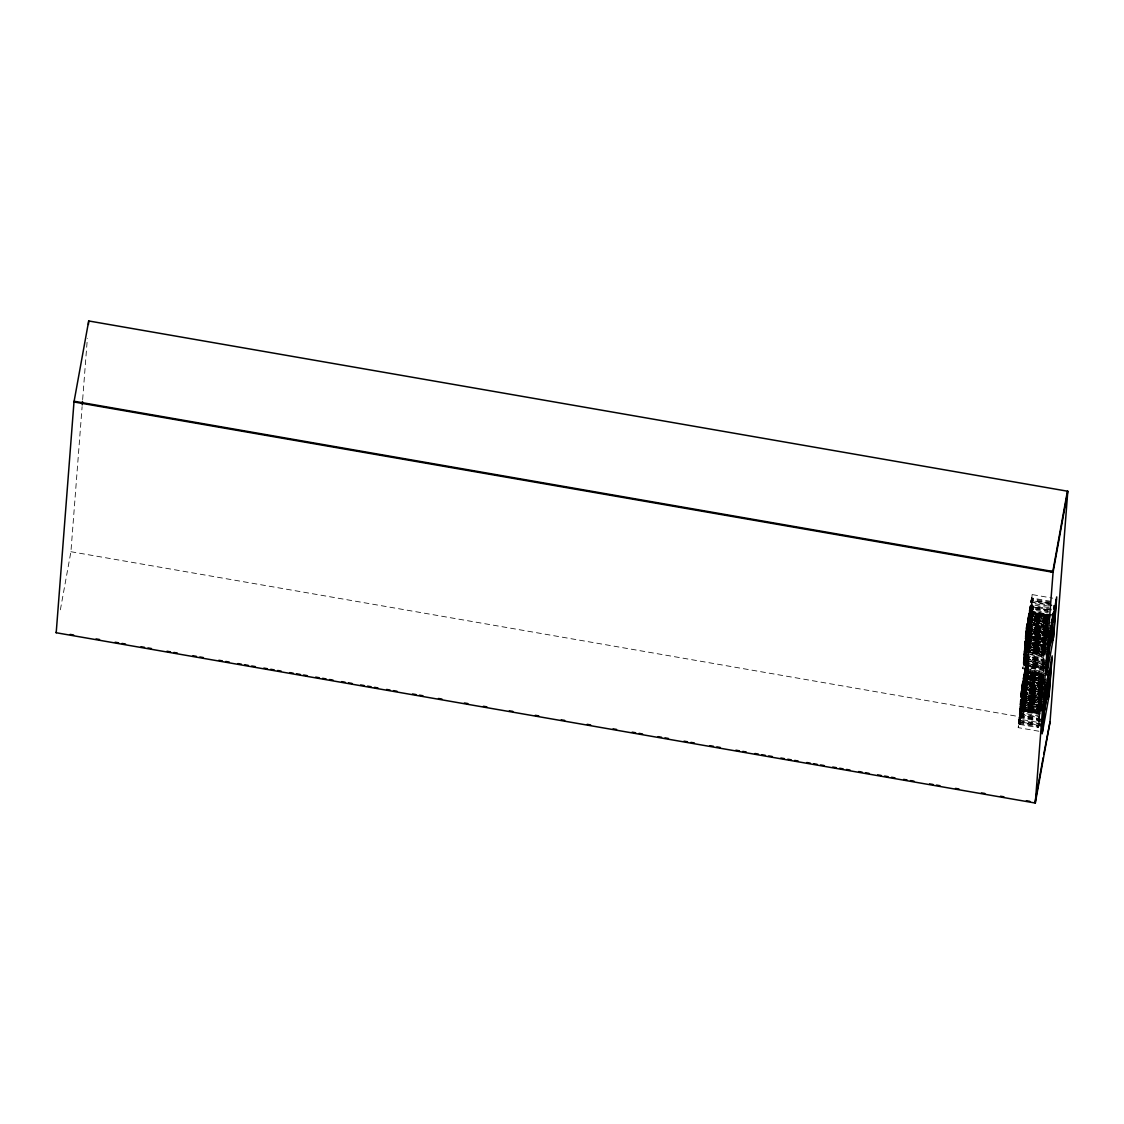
<?xml version="1.0" encoding="UTF-8"?>
<svg xmlns="http://www.w3.org/2000/svg" width="1124" height="1124" viewBox="0 0 1124 1124"><rect width="100%" height="100%" fill="white"/><g stroke="black" fill="none" stroke-linecap="round" stroke-linejoin="round"><path stroke-width="0.75" stroke-dasharray="5 3.75" d="M60.373 609.798L70.924 551.715L82.108 406.621M82.642 399.624L87.363 338.436M1038.899 731.232L1018.232 727.635L1021.28 688.155L1027.575 653.536L1043.072 656.233M1043.437 672.278L1022.784 668.682L1025.819 629.201L1032.113 594.582L1052.781 598.165M1018.625 724.221L1019.215 719.135L1038.688 722.521L1038.098 727.607L1018.625 724.221L1026.563 681.523M1041.512 721.538L1019.131 717.646L1019.721 712.546L1039.194 715.932L1038.604 721.032L1038.941 719.163M1039.447 712.588L1039.11 714.442L1019.637 711.056L1020.227 705.97L1041.274 709.75M1021.941 704.622L1041.484 707.881L1020.156 704.481L1020.733 699.395L1043.114 703.287M1044.294 701.91L1020.662 697.906L1021.758 689.462M1045.053 695.334L1021.168 691.316L1022.264 682.872L1042.819 686.483M1045.559 669.159L1023.177 665.268L1023.753 660.167L1043.227 663.553L1042.636 668.654L1043.353 665.296L1023.88 661.91L1023.824 662.781L1043.283 666.167L1043.831 663.146M1047.765 662.795L1023.683 658.678L1024.273 653.592L1043.732 656.978L1043.142 662.064L1043.479 660.209M1043.985 653.62L1043.648 655.489L1024.189 652.103L1024.779 647.017L1045.896 650.656M1047.076 649.419L1024.695 645.527L1025.805 637.069M1044.884 642.31L1025.2 638.938L1026.31 630.494M1047.02 636.001L1025.706 632.362L1026.816 623.918L1050.448 627.923M1019.665 716.648L1019.735 715.777M1019.847 714.288L1019.777 715.159L1039.25 718.545L1039.321 717.674L1019.847 714.288L1019.131 717.646M1020.171 710.073L1020.241 709.202M1039.826 711.099L1020.353 707.713L1020.283 708.584L1040.796 711.942M1020.676 703.484L1020.747 702.612M1043.241 705.015L1020.859 701.123L1020.803 701.994L1043.184 705.886M1021.196 696.908L1021.252 696.037M1041.92 698.159L1021.365 694.548L1021.309 695.419L1041.864 698.903M1024.217 657.695L1024.273 656.823M1024.4 655.334L1024.329 656.191L1043.789 659.577L1043.859 658.72L1024.4 655.334L1023.683 658.678M1024.723 651.105L1024.779 650.234M1045.699 652.299L1024.905 648.745L1024.835 649.616L1048.537 653.789M1025.229 644.53L1025.299 643.659M1045.966 645.78L1025.411 642.169L1025.341 643.04L1049.043 647.213M1020.227 714.513L1023.332 715.061M1020.283 713.768L1023.388 714.316M1020.55 710.185L1027.069 674.948M1020.634 709.174L1040.726 712.925M1020.69 708.429L1039.236 711.281M1020.733 707.937L1041.161 711.253M1020.789 707.193L1041.175 711M1041.526 707.389L1021.07 703.61M1021.14 702.598L1041.288 706.476M1021.154 702.345L1027.828 664.874M1021.238 701.348L1041.667 704.678M1021.294 700.603L1041.681 704.425M1041.653 700.786L1021.576 697.035M1021.646 696.009L1041.793 699.887M1041.892 698.65L1021.73 695.025L1041.906 698.397M1021.744 694.773L1044.814 698.566M1021.8 694.028L1041.892 697.779M1042.538 694.225L1022.081 690.445M1022.095 690.178L1042.271 693.578M1022.152 689.433L1042.243 693.185M1022.194 688.942L1043.901 692.735M1022.25 688.197L1042.679 691.513M1022.306 687.452L1042.693 691.26M1042.946 684.994L1022.784 681.355L1045.826 685.401M1024.596 657.807L1027.687 658.594L1028.825 652.145L1045.194 654.983M1024.61 657.54L1047.666 661.432M1024.652 657.048L1031.425 618.467M1024.709 656.304L1047.933 660.561M1024.779 655.306L1027.87 656.093L1029.078 648.885M1024.849 654.561L1027.954 655.095M1029.317 645.808L1028.193 652.018L1025.102 651.232M1025.116 650.965L1043.662 653.803M1025.158 650.459L1043.704 653.311L1043.648 655.489M1025.214 649.714L1031.86 612.482M1025.299 648.731L1028.376 649.517L1029.584 642.31M1025.355 647.986L1045.84 651.428M1046.065 648.422L1025.608 644.642M1025.664 643.883L1045.868 647.017M1025.706 643.392L1032.366 605.906M1025.805 642.141L1045.938 646.019M1025.861 641.397L1046.037 644.783M1046.205 641.818L1026.114 638.067M1026.17 637.294L1046.374 640.441M1029.373 636.606L1026.268 636.058L1046.374 639.57M1026.31 635.566L1046.388 639.317M1026.367 634.821L1046.851 638.263M1047.062 635.51L1026.619 631.491M1026.676 630.719L1049.942 634.512M1048.004 623.342L1028.221 619.942L1026.774 629.482L1046.922 633.36M1026.872 628.232L1049.942 632.025M1027.21 623.89L1047.371 627.515M1047.47 626.279L1027.322 622.401L1050.364 626.433M1020.044 722.212L1019.875 724.446L1022.517 710.396M1020.55 715.623L1020.381 717.857L1026.352 684.263M1020.887 711.281L1021.056 709.047M1021.393 704.692L1021.561 702.458M1021.899 698.116L1022.067 695.882M1022.404 691.541L1022.587 689.307M1025.102 656.669L1024.919 658.903L1030.919 625.042M1025.425 652.313L1025.608 650.079M1025.931 645.738L1026.114 643.504M1026.451 639.163L1026.619 636.929M1026.957 632.573L1027.125 630.339M1020.128 723.575L1020.213 722.577M1020.381 720.344L1020.466 719.346M1020.718 716.002L1020.648 716.986L1023.023 703.821M1020.887 713.768L1020.971 712.771M1021.196 711.183L1021.351 709.174M1021.421 708.204L1039.222 711.52M1021.477 707.432L1021.66 705.226L1041.428 708.626M1021.702 704.593L1021.856 702.584M1021.997 700.856L1022.166 698.636L1041.878 701.924M1022.208 698.018L1022.362 696.009M1022.404 695.517L1041.85 699.142M1022.503 694.267L1022.671 692.061L1044.758 695.953M1022.714 691.443L1022.868 689.433M1023.009 687.691L1023.177 685.471L1045.264 689.377M1023.304 683.87L1023.219 684.853L1045.573 688.745M1023.557 680.61L1043.339 683.799M1040.74 691.78L1022.208 688.689L1023.683 678.896L1043.451 682.296M1043.044 687.635L1022.559 684.109L1024.006 674.779L1046.332 678.812M1022.756 681.608L1024.189 672.321L1043.887 675.847M1024.681 664.607L1024.751 663.624M1025.257 657.034L1025.186 658.032L1027.561 644.867L1027.491 645.85M1025.439 654.8L1025.509 653.803M1025.889 650.206L1025.734 652.215L1043.55 655.32M1026.029 648.478L1026.198 646.258L1045.966 649.672M1026.395 643.631L1026.24 645.64L1046.023 648.913M1026.535 641.888L1026.704 639.682L1044.842 642.802M1026.9 637.055L1026.746 639.05L1048.832 642.956M1027.041 635.313L1027.21 633.093L1049.296 636.999M1027.42 630.466L1027.266 632.475L1049.338 636.367M1027.547 628.723L1027.715 626.518L1049.802 630.409M1027.842 624.902L1027.772 625.899L1050.111 629.791M1027.982 623.146L1026.605 631.73M1028.095 621.656L1047.877 624.832M1049.914 628.92L1027.111 625.155L1028.544 615.812L1048.256 619.141M1027.308 622.654L1028.727 613.353L1048.509 616.767M1020.915 716.859L1020.971 716.002M1021.028 715.37L1021.098 714.499M1021.421 710.284L1021.491 709.413M1021.618 708.865L1021.688 707.867M1021.899 705.113L1041.386 708.261M1021.983 704.13L1021.997 702.837M1022.123 702.275L1022.194 701.292M1022.32 699.774L1041.822 703.54M1022.334 699.535L1041.878 702.795M1022.404 698.538L1041.892 701.671M1022.447 698.032L1041.639 701.025M1022.489 697.54L1022.503 696.248M1022.629 695.7L1022.699 694.702M1022.84 692.946L1042.384 696.206M1022.924 691.948L1042.454 695.222M1022.995 690.965L1023.009 689.672M1023.135 689.124L1023.219 688.127M1023.346 686.371L1042.889 689.63M1023.5 684.375L1023.514 683.097M1023.641 682.535L1025.13 672.461M1043.409 682.802L1023.908 679.037L1043.437 682.549M1023.978 678.292L1043.156 681.284M1024.104 676.578L1024.006 677.8L1043.55 681.06M1024.147 675.96L1024.231 674.962M1043.718 678.109L1024.273 674.442M1025.13 662.12L1025.06 662.991L1027.055 651.442M1025.524 657.034L1024.414 665.478L1030.385 631.885M1025.566 656.416L1025.636 655.545M1025.959 651.33L1026.029 650.459M1026.156 649.897L1026.24 648.913M1026.423 646.398L1045.952 649.911M1026.465 645.907L1045.994 649.419M1026.493 645.654L1046.051 648.674M1026.521 645.162L1026.535 643.869M1026.662 643.321L1026.746 642.324M1026.872 640.568L1044.814 643.293M1026.943 639.823L1046.388 643.462M1026.971 639.331L1044.87 642.549M1026.999 639.078L1044.927 641.804M1027.027 638.587L1027.041 637.294M1027.167 636.746L1027.252 635.748M1027.406 633.753L1046.922 637.252M1027.448 633.248L1046.964 636.746M1027.476 632.742L1047.006 636.254M1027.505 632.503L1045.334 635.341M1027.533 631.997L1027.547 630.704M1027.687 630.157L1027.757 629.173M1027.954 626.658L1047.47 630.171M1028.01 625.913L1047.554 629.173M1028.053 624.129L1028.053 625.422L1047.568 628.934M1028.193 623.581L1029.682 613.493M1028.362 621.319L1047.919 624.34M1047.975 623.595L1028.46 620.083M1028.516 619.338L1048.06 622.598M1028.643 617.624L1028.558 618.832L1046.444 622.064M1028.699 616.992L1028.769 616.008M1028.811 615.488L1030.188 606.918L1033.321 607.719L1030.188 606.918M1028.867 614.744L1048.355 617.877M1021.294 716.986L1022.671 708.415M1025.973 656.261L1027.434 646.469M1023.191 697.793L1040.36 701.011M1024.161 685.12L1045.727 689.124M1024.723 677.8L1045.882 681.299M1025.229 671.211L1043.128 674.161M1043.522 669.061L1025.65 665.872L1028.797 666.42M1025.664 665.633L1046.823 669.005M1025.734 664.635L1046.894 668.134M1029.289 618.593L1050.42 622.345M1051.207 615.629L1029.795 612.004L1048.608 615.516M1051.432 609.18L1030.301 605.429L1033.462 605.976L1032.211 613.676M1022.798 706.659L1022.896 705.436M1023.304 700.069L1023.402 698.861M1023.528 698.299L1023.528 697.245M1023.824 693.494L1023.908 692.272M1024.048 691.724L1024.034 690.656M1024.329 686.919L1024.414 685.696M1024.554 685.148L1024.54 684.08M1024.835 680.329L1024.919 679.107M1025.06 678.559L1025.046 677.505M1025.341 673.754L1025.439 672.531M1025.566 671.983L1026.493 665.773M1026.029 666.026L1025.959 666.883L1026.676 663.539L1044.168 666.574M1026.072 665.394L1026.142 664.537M1047.217 663.919L1026.465 660.308L1026.535 659.437L1047.287 663.048M1027.856 641.116L1027.954 639.893M1028.081 639.345L1028.067 638.277M1028.362 634.54L1028.46 633.318M1028.586 632.756L1028.586 631.702M1028.867 627.951L1028.966 626.728M1029.092 626.18L1029.092 625.113M1029.373 621.375L1029.472 620.153M1029.598 619.605L1029.598 618.537M1029.879 614.786L1029.977 613.578M1030.104 613.016L1030.174 612.144M1030.61 606.44L1030.68 605.569M1051.769 604.951L1031.003 601.354L1031.073 600.483L1051.825 604.094M1023.219 704.341L1026.057 688.113M1023.36 702.5L1023.444 701.502M1023.725 697.765L1023.824 696.543M1023.88 695.925L1024.034 693.915M1024.161 692.173L1024.329 689.953M1024.386 689.335L1024.54 687.326M1024.667 685.584L1024.835 683.378M1024.891 682.76L1025.046 680.751M1025.172 679.008L1025.341 676.803M1025.397 676.17L1025.552 674.161M1025.678 672.433L1025.861 670.213M1026.324 665.394L1026.409 664.41L1043.915 667.445M1026.999 659.184L1026.591 662.05L1047.343 665.661M1026.915 657.821L1026.844 658.819L1047.596 662.429M1027.476 649.124L1027.406 650.122L1030.09 635.72M1027.673 646.623L1028.994 638.797M1027.772 645.373L1030.596 629.145M1027.912 643.532L1027.982 642.549M1028.277 638.797L1028.376 637.575M1028.418 636.957L1028.572 634.948M1028.699 633.205L1028.881 631M1028.924 630.381L1029.078 628.372M1029.219 626.63L1029.387 624.41M1029.429 623.792L1029.584 621.783M1029.725 620.055L1029.893 617.835M1029.935 617.216L1030.09 615.207M1030.23 613.465L1030.399 611.259M1030.877 606.44L1030.947 605.443M1050.673 603.56L1031.551 600.23L1031.13 603.082L1051.895 606.693M1024.526 693.03L1027.575 653.536M1029.064 634.062L1032.113 594.582M1024.287 699.746L1022.854 709.075L1025.552 694.688M1024.947 691.176L1018.232 727.635M1025.467 684.6L1018.737 721.06M1029.5 632.208L1022.784 668.682M1030.005 625.632L1023.29 662.092M1023.163 717.309L1024.442 709.089M1023.233 716.297L1020.128 715.749L1026.886 677.435M1023.318 715.3L1020.199 714.766L1023.318 715.3L1024.54 707.853M1023.711 710.213L1020.592 709.666L1039.096 713.038M1023.852 708.232L1025.046 701.264M1024.175 704.144L1025.285 698.187M1024.217 703.638L1025.495 695.433M1024.779 698.524L1024.681 697.568M1025.172 693.424L1025.243 692.553M1025.285 691.934L1025.186 690.993M1025.271 689.967L1026.549 681.776M1025.678 686.848L1025.748 685.977M1025.791 685.359L1025.692 684.404M1025.748 683.645L1027.041 675.44M1026.184 680.273L1026.254 679.402M1026.296 678.784L1026.367 677.913M1026.69 673.683L1026.76 672.812M1027.196 667.108L1027.266 666.237M1027.701 660.519L1027.772 659.662M1027.687 658.594L1028.966 650.375M1028.249 651.246L1029.528 643.054M1028.713 645.19L1029.879 638.46M1028.741 644.923L1030.02 636.718M1028.853 643.434L1025.762 642.633L1045.924 646.272M1029.317 639.556L1029.219 638.615M1029.303 637.589L1030.582 629.398M1029.71 634.47L1029.781 633.599M1029.823 632.981L1029.725 632.025M1029.795 631.267L1031.073 623.061M1030.216 627.88L1030.286 627.023M1030.343 626.391L1030.23 625.45M1030.301 624.677L1031.635 615.741L1025.074 651.47M1030.357 623.932L1027.238 623.399L1047.413 627.023M1030.722 621.305L1030.792 620.434M1030.849 619.816L1030.905 618.945M1031.242 614.73L1031.298 613.859M1031.748 608.14L1031.804 607.269M1032.254 601.565L1032.31 600.694M1025.299 695.166L1025.369 694.168M1025.552 691.934L1025.622 690.951M1025.805 688.591L1025.875 687.593M1026.057 685.359L1026.128 684.361M1026.31 682.001L1026.381 681.018M1026.563 678.77L1026.634 677.786M1026.816 675.426L1026.9 674.428M1027.069 672.194L1027.139 671.197M1027.406 667.853L1021.042 703.863M1027.575 665.619L1027.645 664.621M1028.081 659.029L1028.151 658.046L1020.269 701.32M1029.837 636.198L1029.921 635.215M1030.09 632.981L1030.16 631.983M1030.343 629.623L1030.427 628.625M1030.596 626.391L1030.666 625.408M1030.849 623.047L1030.933 622.05M1031.101 619.816L1031.186 618.818M1031.368 616.458L1031.439 615.474M1031.607 613.24L1031.691 612.243M1031.944 608.885L1025.594 644.895M1032.113 606.651L1032.197 605.653M1032.619 600.076L1032.703 599.078L1024.807 642.352M1024.287 711.099L1038.983 713.909M1024.301 710.832L1040.684 713.431M1024.933 702.753L1023.641 710.972L1024.793 704.523M1025.706 692.314L1025.931 689.841M1025.987 689.096L1019.96 723.322L1018.709 723.111M1026.212 685.724L1026.437 683.266M1026.732 679.149L1026.943 676.69M1027.238 672.559L1027.406 670.326L1019.243 714.485M1027.743 665.984L1027.912 663.75L1019.763 707.895M1029.008 649.883L1045.376 652.482M1029.977 637.224L1046.36 639.809M1030.258 633.346L1030.469 630.887M1030.764 626.771L1030.975 624.298L1047.329 627.15M1031.115 622.57L1023.177 665.268M1031.27 620.181L1031.481 617.722M1031.776 613.606L1031.944 611.372L1023.795 655.517M1032.282 607.03L1032.45 604.796L1024.301 648.941M1024.99 707.544L1026.1 701.587M1025.018 707.038L1026.31 698.833M1025.158 705.296L1026.367 698.088M1025.495 700.969L1026.662 694.239M1025.509 700.702L1026.788 692.496M1025.72 697.962L1026.872 691.513M1026.001 694.393L1027.153 687.902M1026.072 693.368L1027.364 685.176M1026.212 691.639L1027.378 684.923M1026.507 687.804L1027.715 680.582M1026.563 687.045L1027.842 678.84M1026.774 684.305L1027.884 678.348M1027.013 681.228L1028.207 674.245M1027.125 679.711L1028.418 671.52L1027.266 677.983M1027.519 674.639L1028.769 666.925L1025.608 666.377L1028.741 667.164M1027.617 673.388L1028.896 665.183M1027.772 671.393L1042.468 673.697M1029.528 648.59L1030.694 641.86M1029.542 648.323L1030.834 640.118M1029.64 647.073L1045.938 650.164M1029.753 645.583L1030.905 639.12M1030.034 642.015L1031.186 635.524M1030.118 640.989L1031.396 632.798M1030.244 639.261L1031.41 632.545M1030.539 635.425L1031.748 628.204M1030.596 634.667L1031.888 626.461M1030.806 631.927L1031.916 625.97M1031.045 628.85L1032.239 621.867M1031.172 627.332L1032.45 619.141L1031.298 625.59M1031.551 622.26L1032.801 614.547M1031.649 620.996L1032.942 612.805M1032.057 615.685L1033.307 607.958L1030.146 607.41L1033.307 607.958M1032.31 612.439L1048.636 615.025M1028.671 668.162L1025.524 667.361L1046.922 671.239M1028.727 667.417L1025.566 666.869L1043.465 669.932M1028.867 665.675L1025.72 664.888L1043.831 668.443M1033.209 609.208L1030.076 608.407L1051.46 612.285M1033.265 608.463L1030.104 607.915L1048.004 610.978M1039.11 714.442L1039.7 709.356M1039.616 707.867L1040.726 699.423M1045.25 637.238L1044.674 642.324L1045.011 640.469M1041.723 724.769L1019.342 720.863L1019.271 721.734L1038.745 725.12L1038.815 724.249L1038.098 727.607M1038.688 722.521L1039.194 719.163M1039.194 715.932L1039.714 712.588L1019.988 709.202M1040.22 705.998L1040.15 706.87L1020.241 703.371M1040.262 705.38L1040.332 704.509M1040.768 698.805L1040.838 697.934L1040.388 700.421M1043.283 666.167L1043.353 665.296M1043.227 663.553L1043.746 660.209L1024.02 656.823M1044.294 653.002L1044.365 652.131M1044.758 647.045L1043.831 653.255M1044.8 646.426L1044.87 645.555M1044.505 647.045L1044.154 648.913L1045.264 640.455M1045.699 634.751L1046.599 629.356M1045.826 633.262L1045.882 632.391M1040.698 709.37L1041.077 704.481M1043.592 671.787L1044.098 665.253M1045.109 652.032L1045.362 648.773M1046.374 635.622L1046.627 632.362M1030.301 605.429L1028.952 613.746L1048.411 617.132M1031.003 601.354L1031.72 597.996L1050.856 601.326M1025.706 632.362L1026.043 630.494L1050.013 634.667M1025.313 635.777L1031.607 601.157M1028.432 620.336L1029.795 612.004M1025.2 638.938L1025.538 637.083L1047.877 640.975M1031.045 606.805L1030.624 609.672L1048.13 612.706M1026.254 636.31L1032.97 598.207L1026.1 638.32M1024.695 645.527L1025.411 642.169M1024.189 652.103L1024.905 648.745M1025.762 664.382L1024.4 672.714L1043.873 676.1M1026.465 660.308L1027.181 656.95M1021.168 691.316L1021.505 689.462L1043.845 693.353M1024.245 674.723L1025.65 665.872M1020.775 694.73L1027.069 660.125M1023.894 679.289L1025.257 670.972M1020.662 697.906L1021.365 694.548M1022.053 690.698L1023.458 681.861M1021.702 695.264L1028.418 657.175L1021.547 697.273M1020.156 704.481L1020.859 701.123M1019.637 711.056L1020.353 707.713M1027.322 671.449L1020.648 708.921L1042.37 712.476M1024.667 697.821L1025.833 691.091M1046.823 624.284L1045.179 635.748L1046.641 628.738M1044.927 641.453L1045.376 638.966M1045.587 638.334L1046.683 632.292M1046.36 634.428L1047.189 629.904M1044.421 648.042L1045.348 643.406M1045.896 644.572L1043.915 654.618L1024.456 651.232M1043.732 656.978L1044.182 654.491M1043.859 658.72L1043.409 661.193L1023.936 657.807M1044.884 653.55L1045.713 649.026M1041.217 689.616L1042.552 681.734M1041.147 690.614L1040.627 694.702L1040.965 692.848M1041.822 689.209L1042.37 686.188M1041.161 693.705L1040.121 701.292L1040.459 699.423M1041.231 692.848L1042.594 685.303M1039.883 706.996L1041.091 700.856M1040.023 710.452L1041.625 702.022M1038.871 720.161L1039.798 715.524M1038.745 725.12L1039.56 720.596M1050.589 602.197L1031.453 598.867L1031.382 599.851L1053.764 603.743M1031.635 599.106L1032.872 599.331M1031.214 602.085L1051.966 605.696M1048.72 607.62L1031.214 604.572L1030.497 607.929L1030.568 607.058L1048.074 610.107M1051.376 610.051L1030.23 606.412L1048.552 609.854M1030.708 611.161L1051.46 614.758M1051.544 614.926L1029.148 611.034L1029.064 612.257L1048.58 615.769M1048.566 616.022L1029.036 612.51L1051.123 616.626M1051.291 617.006L1029.008 613.002L1048.453 616.64M1048.397 617.385L1028.924 613.999L1046.823 617.216M1028.643 614.575L1048.341 618.13M1048.313 618.369L1028.615 614.828L1048.074 618.453M1048.299 618.622L1028.586 615.32L1048.271 618.874M1028.53 616.064L1048.242 619.394M1047.975 619.703L1028.502 616.317L1047.947 619.942M1047.933 620.195L1028.46 616.809L1049.451 620.603M1047.891 620.687L1028.432 617.301L1047.877 620.94M1030.202 617.736L1047.821 620.813M1047.863 621.193L1028.39 617.807L1048.13 621.6M1047.821 621.712L1028.348 618.326L1028.277 619.31L1050.617 623.216M1046.303 622.682L1028.502 619.577L1050.785 623.581M1047.961 623.834L1028.418 620.574L1047.947 624.087M1028.137 621.151L1047.905 624.579M1050.448 625.45L1027.392 621.403L1047.849 625.351M1047.526 625.534L1027.364 621.909L1047.751 625.717M1047.442 626.532L1027.28 622.893L1047.428 626.771M1047.343 627.768L1027.167 624.382L1047.624 628.19M1026.746 624.789L1050.181 628.794M1047.526 629.426L1027.982 626.166L1050.28 630.157M1047.456 630.423L1027.912 627.164L1047.428 630.662M1026.296 627.262L1049.732 631.281M1027.631 627.74L1047.399 631.168M1027.603 627.979L1047.371 631.407M1026.212 628.26L1047.329 631.927M1047.259 632.039L1026.858 628.485L1047.245 632.306M1049.858 633.023L1026.423 629.004L1026.352 629.876L1050.069 634.048M1025.819 629.201L1046.964 632.854M1026.774 629.482L1046.936 633.107M1025.875 630.128L1046.894 633.599M1046.837 634.343L1026.662 630.971L1047.118 634.765M1025.791 631.238L1049.676 635.383M1025.973 631.491L1049.409 635.51M1027.406 633.739L1046.95 636.999M1025.791 633.852L1049.226 637.856M1027.111 634.315L1046.837 637.617M1027.097 634.568L1045.236 637.715M1025.706 634.835L1046.823 638.516M1046.753 638.615L1026.338 635.06L1046.43 638.825M1049.352 639.598L1025.917 635.58L1025.847 636.451L1045.32 639.837M1025.369 636.704L1046.318 640.315M1044.674 640.638L1026.156 637.547L1046.247 641.298M1025.285 637.828L1045.194 641.326M1025.467 638.067L1045.643 641.523M1026.9 640.343L1046.416 643.827M1025.285 640.427L1046.402 644.08M1026.605 640.905L1046.079 644.277M1026.591 641.144L1046.303 644.445M1025.2 641.425L1046.023 645.036M1045.994 645.274L1025.833 641.649L1045.98 645.527M1029.514 643.307L1045.868 646.145M1024.863 643.293L1045.882 646.764M1025.032 643.659L1049.001 647.831M1045.826 647.508L1025.65 644.136L1046.107 647.93M1024.779 644.403L1046.079 648.169M1024.962 644.656L1045.713 648.127M1026.395 646.904L1045.91 650.417M1026.1 647.48L1045.868 650.908M1026.086 647.733L1045.854 651.161M1024.695 648L1047.076 651.892M1045.741 651.779L1025.327 648.225L1045.727 652.046M1045.432 652.608L1025.257 649.222L1045.418 652.847M1024.357 649.869L1045.376 653.353M1024.526 650.234L1045.264 653.971M1025.833 650.979L1043.648 654.07M1024.273 650.979L1045.222 654.463M1028.811 652.384L1043.536 654.955M1024.189 654.589L1043.662 657.976M1023.852 656.444L1043.325 659.83M1023.767 657.568L1043.676 661.067M1026.662 661.053L1047.428 664.663M1023.683 661.165L1046.065 665.057M1023.346 663.034L1045.727 666.925M1023.514 663.399L1045.896 667.291M1023.261 664.144L1024.498 664.368M1023.43 664.396L1045.812 668.288M1026.086 668.625L1043.592 671.674M1026.156 670.115L1042.046 672.883M1045.362 673.613L1024.61 670.002L1024.512 671.225L1043.985 674.611M1025.903 670.986L1041.779 673.754M1043.957 674.85L1024.498 671.464L1043.943 675.102M1046.318 675.594L1024.456 671.969L1043.901 675.594M1025.116 672.7L1042.313 675.693M1043.845 676.339L1024.386 672.953L1042.96 676.522M1024.09 673.529L1043.817 676.845M1043.789 677.084L1024.076 673.782L1046.402 677.828M1043.746 677.589L1024.034 674.274L1043.732 677.828M1023.978 675.032L1043.451 678.418M1043.423 678.657L1023.964 675.271L1043.409 678.91M1046.528 679.851L1023.922 675.777L1043.367 679.402M1046.416 680.301L1023.88 676.269L1043.339 679.908M1043.311 680.146L1023.852 676.76L1043.297 680.413M1043.592 680.568L1023.809 677.28L1023.725 678.278L1046.079 682.17M1045.812 682.17L1023.95 678.545L1046.233 682.535M1043.395 683.041L1023.88 679.542L1043.381 683.294M1023.585 680.118L1043.353 683.547M1045.896 684.404L1022.854 680.371L1043.241 684.165L1022.798 681.116L1043.213 684.685M1042.917 685.247L1022.742 681.861L1042.903 685.485M1042.875 685.738L1022.699 682.352L1042.861 685.991M1045.91 686.89L1022.657 682.858L1042.805 686.736M1042.791 687.003L1022.629 683.35L1045.643 687.762M1022.208 683.743L1045.376 687.888M1043.03 687.888L1023.486 684.628L1043.002 688.141M1042.931 689.138L1023.402 685.626L1042.903 689.377M1021.758 686.23L1045.194 690.248M1023.079 686.694L1042.552 690.08M1023.065 686.947L1042.777 690.248M1042.763 690.501L1022.348 686.947L1042.805 690.642M1021.674 687.228L1042.791 690.895M1042.355 691.696L1021.885 687.972L1021.814 688.829L1042.37 692.314M1021.28 688.155L1042.341 691.948M1021.337 689.082L1042.285 692.693M1021.252 690.206L1045.137 694.337M1021.421 690.445L1044.87 694.463M1042.51 694.477L1022.981 691.204L1042.496 694.716M1042.426 695.714L1022.896 692.201L1042.398 695.967M1021.238 692.806L1044.688 696.824M1022.573 693.283L1042.285 696.585M1022.559 693.522L1040.698 696.669M1044.884 697.568L1021.842 693.536L1042.299 697.231M1021.168 693.803L1042.285 697.47M1020.831 695.672L1041.836 699.395M1020.999 696.037L1044.969 700.21M1041.765 700.168L1021.604 696.515L1041.751 700.407M1020.747 696.782L1041.681 700.519M1041.92 702.289L1022.39 698.791L1041.892 702.542M1022.067 699.859L1041.836 703.287M1020.662 700.378L1043.044 704.27M1041.4 704.987L1021.224 701.601L1041.386 705.226M1021.182 702.093L1044.505 706.181M1020.325 702.247L1041.316 705.97M1020.494 702.612L1044.463 706.799M1041.26 706.743L1021.098 703.09L1041.555 706.884M1024.779 704.762L1041.498 707.628M1041.358 708.752L1021.885 705.366L1041.33 709.005M1041.316 709.244L1021.842 705.858L1041.288 709.497M1021.561 706.434L1041.26 709.989M1041.231 710.242L1020.831 706.687L1041.217 710.494M1020.156 706.968L1041.203 710.733M1019.819 708.822L1039.279 712.209M1019.735 709.947L1039.644 713.459M1019.904 710.199L1040.641 713.951M1019.651 713.543L1039.11 716.929M1019.313 715.412L1041.695 719.304M1019.468 715.777L1041.864 719.669M70.924 551.715L1039.25 720.133M1019.398 716.775L1041.779 720.667M1019.145 720.133L1041.526 724.025M1018.808 721.987L1041.189 725.879M1018.962 722.367L1041.358 726.259M1018.892 723.35L1038.351 726.736M1020.086 716.255L1023.177 717.042L1020.086 716.255M1020.325 713.276L1023.402 714.063L1020.325 713.276M1021.337 700.111L1041.793 703.807L1021.337 700.111M1024.751 655.798L1027.842 656.585L1024.751 655.798M1024.821 654.814L1027.912 655.601L1024.821 654.814M1025.495 667.881L1028.629 668.682L1025.495 667.881M1030.034 608.927L1033.167 609.728L1030.034 608.927M1030.258 605.92L1033.406 606.721L1030.258 605.92"/><path stroke-width="1.5" d="M56.2 632.742L73.987 401.985L88.712 320.958L1067.8 491.258L1050.013 722.015L1035.288 803.042L56.2 632.742L56.341 631.997M82.235 404.865L82.516 401.38M88.445 324.457L88.712 320.958M1035.288 803.042L1053.076 572.285L1067.8 491.258M1042.524 731.499L1046.57 683.42M1046.023 686.427L1046.261 683.448M1047.076 672.545L1051.066 625.07M1046.303 697.105L1046.374 696.234M1046.43 695.615L1047.357 689.405M1046.823 690.529L1046.88 689.658M1046.936 689.04L1047.863 682.83M1047.329 683.94L1047.385 683.069M1047.442 682.451L1047.512 681.58M1050.462 643.237L1051.052 638.882M1050.856 638.151L1050.926 637.28M1050.968 636.662L1051.909 630.438M1051.361 631.562L1051.432 630.69M1051.474 630.072L1052.415 623.862M1051.867 624.986L1051.938 624.115M1051.98 623.497L1052.05 622.626M1046.514 697.849L1043.999 712.757M1047.961 679.107L1048.032 678.109M1048.285 674.878L1048.2 675.875L1048.552 674.007M1048.467 672.517L1048.537 671.52M1052.5 620.139L1052.584 619.141M1052.823 615.924L1052.752 616.907L1053.09 615.053M1046.908 696.922L1048.889 671.168M1051.46 637.954L1053.427 612.341M1053.68 608.983L1053.947 605.625M1047.231 695.166L1048.566 677.941M1052.303 629.314L1051.446 638.025M1052.837 622.429L1053.104 618.987M1051.516 659.507L1051.811 658.2L1048.832 696.796L1046.95 696.473M1056.054 600.539L1056.349 599.247L1053.371 637.842L1051.488 637.505M1050.982 571.919L1051.109 571.175M1067.407 491.188L1052.823 571.47L74.114 401.24M1049.282 634.934L1050.097 630.409L1046.697 674.878L1053.666 636.535L1056.715 596.914L1050.125 632.91M1051.39 622.949L1052.219 618.425M1052.556 616.036L1053.005 613.563M1049.76 635.257L1050.083 633.43M1050.013 634.667L1052.584 621.628M1048.046 648.984L1049.142 642.956M1049.507 641.256L1052.078 628.204M1048.032 653.17L1048.622 649.532M1049.001 647.831L1051.572 634.793M1051.39 637.027L1051.165 639.331L1053.005 640.174L1051.123 639.851M1046.964 662.682L1051.404 638.544M1044.73 693.901L1045.559 689.377L1042.159 733.846L1049.128 695.503L1052.176 655.868L1045.573 691.878M1047.076 681.018L1047.905 676.493M1045.208 694.211L1045.545 692.398M1045.475 693.634L1048.032 680.596M1043.718 707.052L1044.589 701.91M1044.969 700.21L1047.526 687.171M1043.536 711.506L1044.084 708.485M1044.463 706.799L1047.02 693.747M1042.482 721.102L1043.311 716.578M1046.851 695.981L1046.613 698.285L1048.467 699.128L1046.57 698.805M1042.412 721.636L1046.613 698.566M1035.035 802.227L1043.114 757.815M1043.732 754.401L1050.013 722.015M73.987 401.985L1053.076 572.285M70.166 634.4L73.622 635.004M96.102 638.91L99.558 639.514M115.126 642.226L118.582 642.83M122.038 643.434L125.495 644.024M141.062 646.736L144.518 647.34M147.975 647.944L151.445 648.534M166.998 651.246L170.455 651.85M173.911 652.454L177.381 653.058M192.935 655.756L196.391 656.36M199.861 656.964L203.318 657.568M218.871 660.266L222.327 660.87M225.798 661.474L229.254 662.078M237.895 663.582L241.351 664.186M244.807 664.776L248.278 665.38M251.734 665.984L255.19 666.588M263.831 668.092L267.287 668.696M270.743 669.286L274.214 669.89M277.67 670.494L281.126 671.098M289.767 672.602L293.224 673.206M296.694 673.81L300.15 674.4M303.606 675.004L307.063 675.608M315.703 677.112L319.16 677.716M322.63 678.32L326.086 678.91M329.543 679.514L332.999 680.118M341.64 681.622L345.11 682.226M348.566 682.83L352.023 683.434M360.663 684.938L364.12 685.528M367.576 686.132L371.046 686.736M374.503 687.34L377.959 687.944M386.6 689.448L390.056 690.038M393.526 690.642L396.983 691.246M412.536 693.958L415.992 694.562M419.463 695.152L422.919 695.756M438.472 698.468L441.943 699.072M464.409 702.978L467.879 703.582M483.432 706.279L486.889 706.884M509.369 710.804L512.825 711.394M535.305 715.314L538.775 715.904M561.241 719.824L564.712 720.414M587.192 724.334L590.648 724.938M613.128 728.844L616.584 729.448M632.138 732.146L635.608 732.75M639.064 733.354L642.521 733.958M658.074 736.656L661.544 737.26M665.001 737.864L668.457 738.468M684.024 741.18L687.481 741.77M690.937 742.374L694.393 742.978M709.961 745.69L713.417 746.28M716.873 746.884L720.329 747.488M735.897 750.2L739.353 750.804M742.809 751.394L746.266 751.998M754.906 753.501L758.377 754.106M761.833 754.71L765.289 755.314M768.746 755.904L772.202 756.508M780.857 758.012L784.313 758.616M787.769 759.22L791.226 759.824M794.682 760.428L798.138 761.018M806.793 762.522L810.249 763.126M813.706 763.73L817.162 764.334M820.618 764.938L824.075 765.528M832.729 767.032L836.186 767.636M839.642 768.24L843.098 768.844M846.555 769.448L850.011 770.052M858.666 771.556L862.122 772.146M865.578 772.75L869.035 773.354M877.689 774.857L881.146 775.462M884.602 776.066L888.058 776.656M891.515 777.26L894.971 777.864M903.626 779.368L907.082 779.972M910.538 780.576L913.995 781.18M929.562 783.878L933.018 784.482M936.475 785.086L939.931 785.69M955.498 788.388L958.955 788.992M981.435 792.898L984.891 793.502M1000.458 796.214L1003.915 796.818M1026.395 800.724L1029.851 801.328"/></g></svg>
